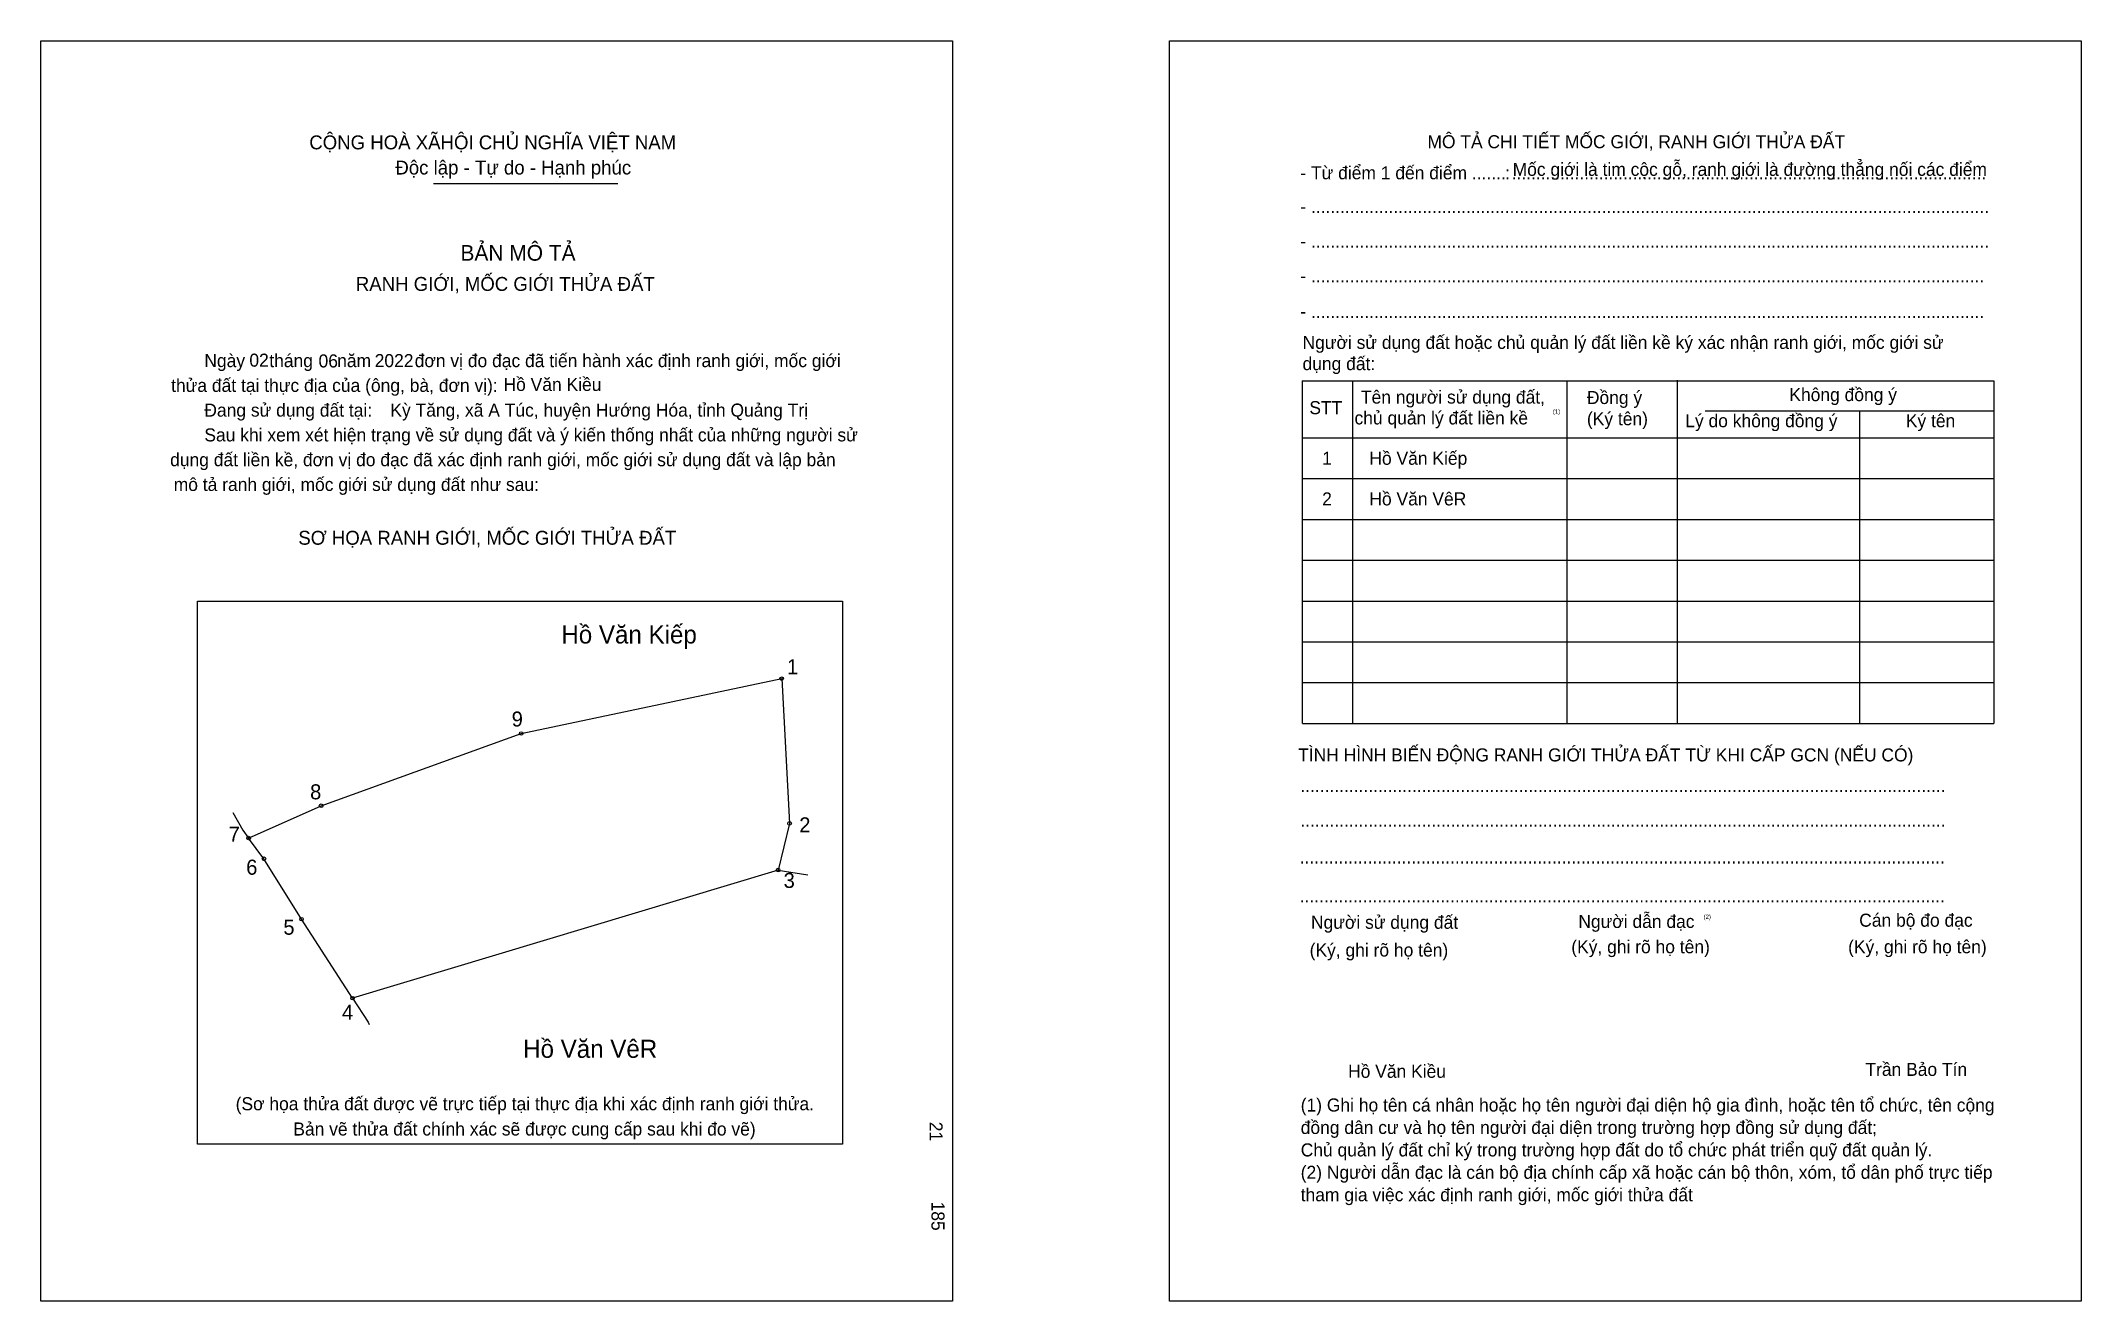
# Model space of a CAD drawing. Extents: x 547563 to 548057, y 1821158 to 1821462.
import ezdxf

# ---------------------------------------------------------------- set-up
doc = ezdxf.new("R2010")
doc.units = 0
for name, color, linetype in [('bmtKhungInTrang1', 7, 'Continuous'), ('bmtKhungInTrang2', 7, 'Continuous'), ('bmtNoiDung', 7, 'Continuous'), ('bmtTemplate', 7, 'Continuous'), ('CanhThua', 7, 'Continuous'), ('MocDinhThua', 7, 'Continuous'), ('RauThua', 7, 'Continuous'), ('SoHieuDinhThua', 7, 'Continuous'), ('TenChuLanCan', 7, 'Continuous')]:
    doc.layers.add(name, color=color, linetype=linetype)

msp = doc.modelspace()

# ---------------------------------------------------------------- linework, layer by layer
at = {"layer": 'bmtKhungInTrang1'}
msp.add_lwpolyline([(547563.29, 1821462.49), (547783.78, 1821462.49), (547783.78, 1821157.53), (547563.29, 1821157.53)], close=True, dxfattribs=at)
at = {"layer": 'bmtKhungInTrang2'}
msp.add_lwpolyline([(547836.35, 1821462.49), (548056.84, 1821462.49), (548056.84, 1821157.53), (547836.35, 1821157.53)], close=True, dxfattribs=at)
at = {"layer": 'bmtTemplate'}
for p, q in [((547658.3, 1821427.93), (547702.89, 1821427.93)), ((547880.59, 1821380.24), (547880.59, 1821297.33)), ((547932.45, 1821380.24), (547932.45, 1821297.33)), ((547959.14, 1821380.34), (547959.14, 1821297.33)), ((548035.73, 1821380.24), (548035.73, 1821297.33)), ((547965.91, 1821372.93), (548035.73, 1821372.93)), ((547868.49, 1821366.42), (548035.73, 1821366.42)), ((547868.49, 1821356.55), (548035.73, 1821356.55)), ((547868.49, 1821346.68), (548035.73, 1821346.68)), ((547868.49, 1821336.81), (548035.73, 1821336.81)), ((547868.49, 1821326.94), (548035.73, 1821326.94)), ((547868.49, 1821317.07), (548035.73, 1821317.07)), ((547868.49, 1821307.2), (548035.73, 1821307.2)), ((547868.49, 1821297.33), (548035.73, 1821297.33))]:
    msp.add_line(p, q, dxfattribs=at)
for points in [[(547868.39, 1821380.24), (548035.73, 1821380.24)], [(547868.39, 1821380.24), (547868.39, 1821297.33)], [(548003.18, 1821372.83), (548003.18, 1821297.33)]]:
    msp.add_lwpolyline(points, dxfattribs=at)
msp.add_lwpolyline([(547601.22, 1821195.51), (547601.22, 1821326.93), (547757.23, 1821326.93), (547757.23, 1821195.51)], close=True, dxfattribs=at)
at = {"layer": 'CanhThua'}
for p, q in [((547679.49, 1821294.89), (547742.51, 1821308.16)), ((547742.51, 1821308.16), (547744.4, 1821273.12)), ((547631.09, 1821277.41), (547679.49, 1821294.89)), ((547613.55, 1821269.59), (547631.09, 1821277.41)), ((547744.4, 1821273.12), (547741.63, 1821261.84)), ((547617.27, 1821264.58), (547613.55, 1821269.59)), ((547626.35, 1821249.96), (547617.27, 1821264.58)), ((547741.63, 1821261.84), (547638.68, 1821230.85)), ((547638.68, 1821230.85), (547626.35, 1821249.96))]:
    msp.add_line(p, q, dxfattribs=at)
at = {"layer": 'MocDinhThua'}
for centre in [(547742.51, 1821308.16), (547679.49, 1821294.89), (547631.09, 1821277.41), (547613.55, 1821269.59), (547744.4, 1821273.12), (547617.27, 1821264.58), (547741.63, 1821261.84), (547626.35, 1821249.96), (547638.68, 1821230.85)]:
    msp.add_circle(centre, 0.436, dxfattribs=at)
at = {"layer": 'RauThua'}
for p, q in [((547609.73, 1821275.75), (547612.12, 1821271.51)), ((547612.12, 1821271.51), (547613.55, 1821269.59)), ((547741.63, 1821261.84), (547748.84, 1821260.71)), ((547638.68, 1821230.85), (547642.45, 1821225.01)), ((547642.45, 1821225.01), (547642.75, 1821224.48))]:
    msp.add_line(p, q, dxfattribs=at)

# ---------------------------------------------------------------- texts
at = {"layer": 'bmtNoiDung'}
for s, height, p in [('02', 3.155, (547613.74, 1821383.64)), ('06', 3.155, (547630.47, 1821383.46)), ('2022', 3.155, (547644.05, 1821383.53)), ('Hồ Văn Kiều', 3.1548, (547675.21, 1821377.77)), ('Kỳ Tăng, xã A Túc, huyện Hướng Hóa, tỉnh Quảng Trị', 3.1548, (547647.84, 1821371.56)), ('1', 3.15, (547873.24, 1821359.91)), ('Hồ Văn Kiếp ', 3.1548, (547884.66, 1821359.91)), ('2', 3.15, (547873.24, 1821350.08)), ('Hồ Văn VêR ', 3.1548, (547884.66, 1821350.08)), ('Hồ Văn Kiều', 3.1548, (547879.51, 1821211.58))]:
    msp.add_text(s, height=height, dxfattribs=at).set_placement(p)
for s, p in [('21', (547778.28, 1821200.94)), ('185', (547778.73, 1821181.63))]:
    msp.add_text(s, height=3.155, rotation=270, dxfattribs=at).set_placement(p)
at = {"layer": 'bmtTemplate'}
for s, height, p in [('CỘNG HOÀ XÃHỘI CHỦ NGHĨA VIỆT NAM', 3.3651, (547628.23, 1821436.23)), ('MÔ TẢ CHI TIẾT MỐC GIỚI, RANH GIỚI THỬA ĐẤT', 3.1536, (547898.7, 1821436.5)), ('Độc lập - Tự do - Hạnh phúc', 3.3651, (547649.05, 1821430.14)), ('Mốc giới là tim cộc gỗ, ranh giới là đường thẳng nối các điểm', 3.1536, (547919.32, 1821429.81)), ('- Từ điểm 1 đến điểm .......', 3.1536, (547867.96, 1821428.98)), (':', 3.15, (547917.5, 1821428.98)), ('..................................................................................................', 3.1536, (547919.06, 1821428.98)), ('- ............................................................................................................................................', 3.15358, (547867.96, 1821420.8)), ('BẢN MÔ TẢ', 3.786, (547664.8, 1821409.29)), ('- ............................................................................................................................................', 3.15358, (547867.96, 1821412.41)), ('RANH GIỚI, MỐC GIỚI THỬA ĐẤT', 3.3651, (547639.49, 1821401.98)), ('- ...........................................................................................................................................', 3.15358, (547867.96, 1821404.02)), ('- ...........................................................................................................................................', 3.15358, (547867.96, 1821395.44)), ('Người sử dụng đất hoặc chủ quản lý đất liền kề ký xác nhận ranh giới, mốc giới sử', 3.1536, (547868.49, 1821387.94)), ('Ngày     tháng     năm         đơn vị đo đạc đã tiến hành xác định ranh giới, mốc giới ', 3.1548, (547602.85, 1821383.53)), ('dụng đất:', 3.154, (547868.49, 1821382.8)), ('thửa đất tại thực địa của (ông, bà, đơn vị):', 3.1548, (547594.81, 1821377.54)), ('Không đồng ý', 3.1536, (547986.25, 1821375.3)), ('Đang sử dụng đất tại:', 3.1548, (547602.85, 1821371.55)), ('STT', 3.154, (547870.14, 1821372.15)), ('Tên người sử dụng đất,', 3.1536, (547882.62, 1821374.71)), ('Đồng ý', 3.154, (547937.28, 1821374.61)), ('Sau khi xem xét hiện trạng về sử dụng đất và ý kiến thống nhất của những người sử ', 3.1548, (547602.85, 1821365.56)), ('chủ quản lý đất liền kề', 3.1536, (547881.07, 1821369.67)), ('(1)', 1.052, (547929.04, 1821372.26)), ('(Ký tên)', 3.154, (547937.28, 1821369.48)), ('Lý do không đồng ý', 3.1536, (547961.07, 1821368.99)), ('Ký tên', 3.154, (548014.43, 1821368.99)), ('dụng đất liền kề, đơn vị đo đạc đã xác định ranh giới, mốc giới sử dụng đất và lập bản', 3.1548, (547594.57, 1821359.56)), ('mô tả ranh giới, mốc giới sử dụng đất như sau:', 3.1548, (547595.44, 1821353.57)), ('SƠ HỌA RANH GIỚI, MỐC GIỚI THỬA ĐẤT', 3.3651, (547625.58, 1821340.56)), ('TÌNH HÌNH BIẾN ĐỘNG RANH GIỚI THỬA ĐẤT TỪ KHI CẤP GCN (NẾU CÓ)', 3.1536, (547867.43, 1821288.13)), ('.....................................................................................................................................', 3.15831, (547867.96, 1821280.71)), ('.....................................................................................................................................', 3.15831, (547867.96, 1821272.32)), ('.....................................................................................................................................', 3.15831, (547867.8, 1821263.43)), ('.....................................................................................................................................', 3.15831, (547867.8, 1821254.06)), ('Người sử dụng đất', 3.1536, (547870.53, 1821247.64)), ('Người dẫn đạc', 3.1536, (547935.21, 1821247.84)), ('(2)', 1.052, (547965.5, 1821250.02)), ('Cán bộ đo đạc', 3.1536, (548003.15, 1821248.14)), ('(Ký, ghi rõ họ tên)', 3.1536, (547870.21, 1821240.93)), ('(Ký, ghi rõ họ tên)', 3.1536, (547933.5, 1821241.72)), ('(Ký, ghi rõ họ tên)', 3.1536, (548000.47, 1821241.72)), ('Trần Bảo Tín', 3.1536, (548004.65, 1821212.04)), ('(Sơ họa thửa đất được vẽ trực tiếp tại thực địa khi xác định ranh giới thửa.', 3.1548, (547610.42, 1821203.73)), ('(1) Ghi họ tên cá nhân hoặc họ tên người đại diện hộ gia đình, hoặc tên tổ chức, tên cộng', 3.1536, (547868.05, 1821203.42)), ('Bản vẽ thửa đất chính xác sẽ được cung cấp sau khi đo vẽ)', 3.1548, (547624.37, 1821197.62)), ('đồng dân cư và họ tên người đại diện trong trường hợp đồng sử dụng đất;', 3.1536, (547868.05, 1821197.99)), ('Chủ quản lý đất chỉ ký trong trường hợp đất do tổ chức phát triển quỹ đất quản lý.', 3.1536, (547868.05, 1821192.56)), ('(2) Người dẫn đạc là cán bộ địa chính cấp xã hoặc cán bộ thôn, xóm, tổ dân phố trực tiếp', 3.1536, (547868.05, 1821187.14)), ('tham gia việc xác định ranh giới, mốc giới thửa đất', 3.1536, (547868.05, 1821181.71))]:
    msp.add_text(s, height=height, dxfattribs=at).set_placement(p)
at = {"layer": 'SoHieuDinhThua'}
for s, p in [('1', (547743.78, 1821309.23)), ('9', (547677.19, 1821296.57)), ('8', (547628.43, 1821278.96)), ('7', (547608.73, 1821268.7)), ('2', (547746.75, 1821270.96)), ('6', (547612.97, 1821260.72)), ('3', (547742.97, 1821257.52)), ('5', (547621.96, 1821246.2)), ('4', (547636.14, 1821225.62))]:
    msp.add_text(s, height=3.64, dxfattribs=at).set_placement(p)
at = {"layer": 'TenChuLanCan'}
for s, height, p in [('Hồ Văn Kiếp', 4.3635, (547689.21, 1821316.66)), ('Hồ Văn VêR', 4.364, (547679.96, 1821216.42))]:
    msp.add_text(s, height=height, dxfattribs=at).set_placement(p)

doc.saveas('drawing.dxf')
